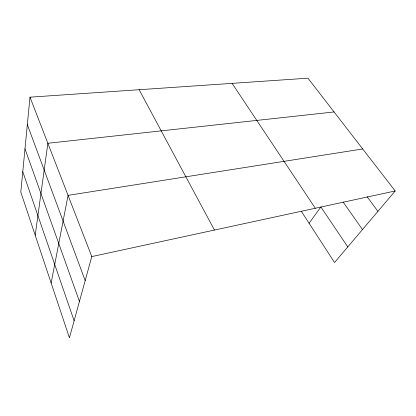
<?xml version="1.0" encoding="UTF-8"?>
<svg xmlns="http://www.w3.org/2000/svg" width="416" height="416" viewBox="0 0 416 416"><rect width="100%" height="100%" fill="white"/><g stroke="black" fill="none" stroke-linecap="round" stroke-linejoin="round"><path stroke-width="0.62" d="M29.988 97.172L20.8 192.104L69.43 337.818L91.785 256.584L29.988 97.172L307.954 78.182L395.2 190.97L334.542 262.538L301.397 211.385M35.199 235.253L47.866 143.281L334.074 111.951M51.137 283L68.052 195.364L362.695 148.954M309.088 223.252L320.861 206.934L347.792 246.906M91.785 256.584L395.2 190.97M367.136 196.711L377.915 211.364M343.174 202.088L362.497 229.554M232.102 83.366L315.307 208.244M139.121 89.716L214.458 230.053M27.331 124.608L85.171 280.618M24.991 148.819L79.44 301.444M22.776 171.688L74.116 320.793"/></g></svg>
